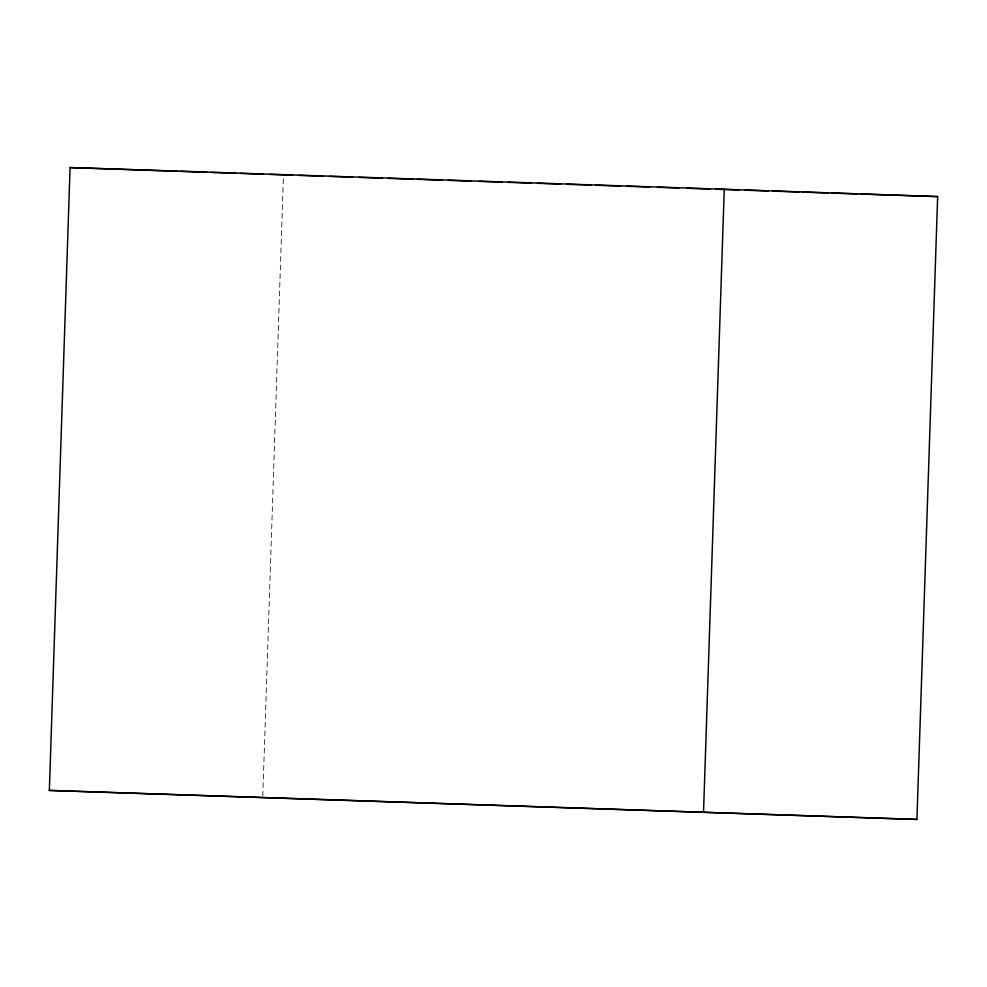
<?xml version="1.0" encoding="UTF-8"?>
<svg xmlns="http://www.w3.org/2000/svg" width="987" height="987" viewBox="0 0 987 987"><rect width="100%" height="100%" fill="white"/><g stroke="black" fill="none" stroke-linecap="round" stroke-linejoin="round"><path stroke-width="0.74" stroke-dasharray="4.93 3.7" d="M262.789 796.188L283.417 176.414"/><path stroke-width="1.48" d="M49.35 790.414L70.077 167.568L724.261 189.27L937.65 196.586L916.923 819.432L49.35 790.414L916.923 819.432M703.534 812.128L724.261 189.27M292.707 175.18L269.648 174.403M298.864 175.378L323.489 176.204M329.646 176.402L352.729 177.166M358.886 177.376L381.981 178.141M388.138 178.339L412.763 179.165M417.378 179.313L442.016 180.127M448.172 180.337L471.255 181.102M478.954 181.361L502.038 182.126M508.194 182.324L531.29 183.101M537.446 183.298L560.53 184.063M566.686 184.273L591.312 185.087M595.938 185.235L620.564 186.062M626.72 186.259L649.804 187.024M657.502 187.283L679.056 187.999M686.755 188.258L709.838 189.023M715.994 189.22L739.09 189.985M745.247 190.195L768.33 190.96M772.944 191.12L799.112 191.984M802.197 192.083L828.364 192.958M831.436 193.057L857.604 193.921M860.689 194.032L937.65 196.586M70.077 167.568L177.537 171.244M180.609 171.343L206.702 172.244M211.317 172.404L235.881 173.243M240.483 173.404L263.504 174.193"/></g></svg>
